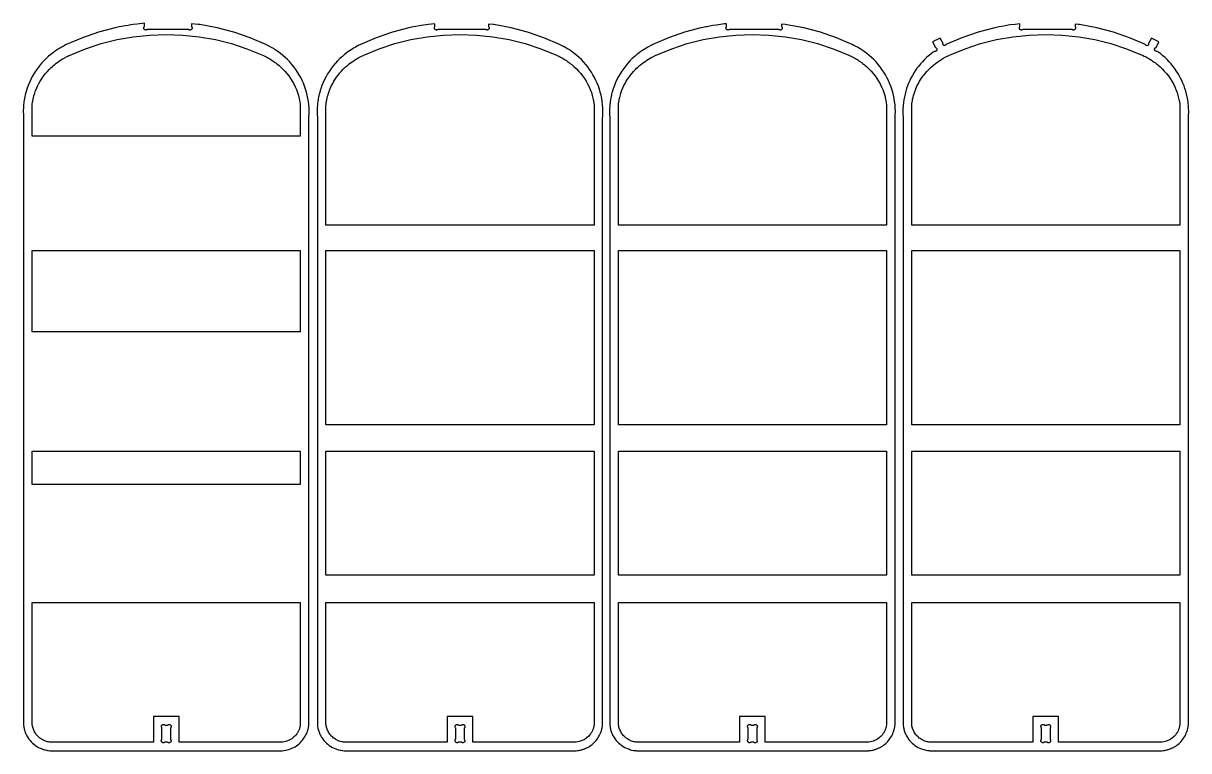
# Model space of a CAD drawing. Extents: x -690 to 337, y -358 to 474.
# Drawn here: x -690.3 to -281.6, y -358.2 to -103.3 of the extents above; entities that cross this region are included whole.
import ezdxf

# ---------------------------------------------------------------- set-up
doc = ezdxf.new("R2010")
doc.units = 0
doc.layers.get('0').update_dxf_attribs({"linetype": 'CONTINUOUS'})
doc.layers.add('SECTIONCUTEDGES', color=18, linetype='CONTINUOUS')

msp = doc.modelspace()

# ---------------------------------------------------------------- linework, layer by layer
for points in [[(-584.12, -244.06), (-584.12, -182.92), (-490.1, -182.93), (-490.1, -244.07)], [(-584.12, -296.7), (-584.12, -253.31), (-490.1, -253.31), (-490.1, -296.7)]]:
    msp.add_lwpolyline(points, close=True)
at = {"layer": 'SECTIONCUTEDGES'}
for points in [[(-688.28, -354.16), (-687.88, -354.66), (-687.46, -355.14), (-687, -355.59), (-686.51, -356.01), (-686, -356.4), (-685.46, -356.76), (-684.9, -357.08), (-684.33, -357.36), (-683.68, -357.63), (-683.48, -357.7), (-683.22, -357.79), (-682.8, -357.92), (-682.47, -358), (-682.02, -358.1), (-681.79, -358.14), (-681.45, -358.19), (-680.82, -358.24), (-599.46, -358.24), (-598.93, -358.2), (-598.33, -358.11), (-597.74, -357.99), (-597.16, -357.83), (-596.6, -357.64), (-596.04, -357.41), (-595.5, -357.15), (-594.97, -356.86), (-594.47, -356.53), (-593.98, -356.18), (-593.52, -355.8), (-593.08, -355.39), (-592.66, -354.95), (-592.37, -354.61), (-592.1, -354.26), (-591.84, -353.9), (-591.6, -353.52), (-591.37, -353.14), (-591.16, -352.74), (-590.97, -352.34), (-590.79, -351.93), (-590.64, -351.51), (-590.5, -351.08), (-590.38, -350.65), (-590.29, -350.22), (-590.22, -349.86), (-590.16, -349.5), (-590.15, -349.34), (-590.14, -349.22), (-590.14, -136.59), (-590.13, -136.37), (-590.11, -135.81), (-590.06, -135.26), (-590.03, -134.7), (-590.02, -134.15), (-590.06, -132.92), (-590.14, -131.81), (-590.27, -130.71), (-590.45, -129.61), (-590.68, -128.52), (-590.95, -127.44), (-591.26, -126.37), (-591.63, -125.32), (-592.03, -124.29), (-592.49, -123.27), (-592.98, -122.27), (-593.52, -121.3), (-594.1, -120.35), (-594.72, -119.43), (-595.38, -118.53), (-596.07, -117.66), (-596.81, -116.82), (-597.58, -116.02), (-598.38, -115.25), (-599.21, -114.51), (-600.08, -113.81), (-600.97, -113.15), (-601.92, -112.52), (-602.31, -112.27), (-603.25, -111.72), (-604.26, -111.19), (-605.21, -110.73), (-610.74, -108.35), (-616.43, -106.4), (-622.24, -104.86), (-628.33, -103.73), (-628.45, -103.71), (-628.99, -103.65), (-631.28, -103.41), (-631.27, -104.39), (-631.2, -104.52), (-631.11, -104.68), (-631.1, -104.71), (-631.07, -104.8), (-631.06, -104.9), (-631.07, -105), (-631.08, -105.07), (-631.11, -105.15), (-631.14, -105.22), (-631.18, -105.29), (-631.25, -105.38), (-631.28, -105.42), (-631.38, -105.49), (-631.49, -105.56), (-631.55, -105.59), (-631.65, -105.62), (-631.76, -105.63), (-631.87, -105.63), (-632.03, -105.6), (-632.13, -105.56), (-632.21, -105.52), (-632.29, -105.46), (-632.34, -105.42), (-646.75, -105.42), (-646.82, -105.48), (-646.9, -105.53), (-646.93, -105.55), (-647.01, -105.58), (-647.08, -105.61), (-647.16, -105.62), (-647.2, -105.63), (-647.28, -105.63), (-647.36, -105.63), (-647.44, -105.61), (-647.52, -105.59), (-647.56, -105.58), (-647.63, -105.54), (-647.7, -105.5), (-647.78, -105.45), (-647.82, -105.4), (-647.84, -105.37), (-647.92, -105.27), (-647.97, -105.16), (-648, -105.1), (-648.02, -105), (-648.03, -104.87), (-648.02, -104.79), (-647.98, -104.68), (-647.89, -104.53), (-647.81, -104.36), (-647.81, -103.28), (-650.3, -103.57), (-651.72, -103.75), (-652.53, -103.86), (-653.45, -104), (-654.37, -104.14), (-655.28, -104.3), (-655.74, -104.39), (-656.65, -104.57), (-657.59, -104.76), (-658.01, -104.86), (-663.85, -106.4), (-669.54, -108.35), (-675.4, -110.88), (-675.97, -111.17), (-676.2, -111.29), (-676.62, -111.52), (-677.03, -111.75), (-677.44, -111.99), (-677.85, -112.24), (-678.25, -112.49), (-678.65, -112.75), (-679.04, -113.02), (-679.43, -113.3), (-679.82, -113.58), (-680.19, -113.86), (-680.57, -114.16), (-681.41, -114.85), (-682.27, -115.64), (-683.08, -116.44), (-683.86, -117.29), (-684.59, -118.16), (-685.29, -119.07), (-685.95, -120.01), (-686.56, -120.97), (-687.13, -121.97), (-687.65, -122.98), (-688.13, -124.02), (-688.56, -125.08), (-689.03, -126.42), (-689.27, -127.21), (-689.37, -127.57), (-689.55, -128.3), (-689.72, -129.03), (-689.84, -129.66), (-689.93, -130.19), (-690.01, -130.72), (-690.08, -131.25), (-690.14, -131.79), (-690.18, -132.33), (-690.23, -133.01), (-690.25, -133.7), (-690.25, -134.46), (-690.24, -134.97), (-690.21, -135.38), (-690.18, -135.79), (-690.15, -136.4), (-690.14, -136.6), (-690.14, -349.22), (-690.13, -349.37), (-690.1, -349.66), (-690.07, -349.89), (-690.02, -350.14), (-689.98, -350.39), (-689.92, -350.64), (-689.86, -350.88), (-689.79, -351.13), (-689.72, -351.37), (-689.64, -351.61), (-689.55, -351.85), (-689.46, -352.09), (-689.36, -352.32), (-689.25, -352.55), (-689.02, -353), (-688.98, -353.08), (-688.65, -353.63)], [(-584.86, -354.66), (-584.43, -355.14), (-583.97, -355.59), (-583.48, -356.01), (-582.97, -356.4), (-582.44, -356.76), (-581.88, -357.08), (-581.3, -357.36), (-580.61, -357.65), (-580.13, -357.81), (-579.74, -357.92), (-579.56, -357.97), (-579.11, -358.07), (-578.92, -358.11), (-578.44, -358.18), (-578.25, -358.21), (-577.79, -358.24), (-496.44, -358.24), (-495.93, -358.2), (-495.54, -358.15), (-495.18, -358.09), (-494.83, -358.01), (-494.48, -357.93), (-494.26, -357.87), (-494.04, -357.8), (-493.82, -357.73), (-493.61, -357.65), (-493.4, -357.57), (-493.19, -357.48), (-492.98, -357.39), (-492.77, -357.3), (-492.57, -357.2), (-492.37, -357.09), (-492.17, -356.98), (-491.97, -356.87), (-491.55, -356.61), (-491.15, -356.33), (-490.76, -356.03), (-490.39, -355.71), (-490.03, -355.37), (-489.69, -355.01), (-489.37, -354.64), (-489.07, -354.26), (-488.78, -353.86), (-488.52, -353.44), (-488.27, -353.01), (-488.05, -352.58), (-487.94, -352.33), (-487.83, -352.08), (-487.74, -351.84), (-487.64, -351.58), (-487.56, -351.33), (-487.48, -351.07), (-487.4, -350.82), (-487.34, -350.55), (-487.28, -350.29), (-487.22, -350.03), (-487.18, -349.77), (-487.13, -349.42), (-487.12, -349.33), (-487.11, -349.22), (-487.11, -136.59), (-487.11, -136.48), (-487.08, -135.81), (-487.02, -135.04), (-487, -134.48), (-487, -134.04), (-487.03, -132.92), (-487.12, -131.81), (-487.25, -130.71), (-487.42, -129.61), (-487.65, -128.52), (-487.92, -127.44), (-488.24, -126.37), (-488.6, -125.32), (-489.01, -124.29), (-489.46, -123.27), (-489.96, -122.27), (-490.49, -121.3), (-491.07, -120.35), (-491.69, -119.43), (-492.35, -118.53), (-493.05, -117.66), (-493.78, -116.82), (-494.55, -116.02), (-495.35, -115.25), (-496.19, -114.51), (-497.05, -113.81), (-497.95, -113.15), (-498.95, -112.48), (-499.61, -112.07), (-500.03, -111.82), (-500.54, -111.54), (-501.29, -111.16), (-502.19, -110.72), (-507.72, -108.35), (-513.4, -106.4), (-519.22, -104.86), (-525.24, -103.74), (-525.53, -103.7), (-527.11, -103.54), (-527.1, -104.39), (-527.09, -104.41), (-526.96, -104.64), (-526.92, -104.71), (-526.9, -104.79), (-526.89, -104.87), (-526.89, -104.95), (-526.89, -104.98), (-526.91, -105.06), (-526.95, -105.19), (-526.97, -105.23), (-527.01, -105.29), (-527.09, -105.4), (-527.22, -105.5), (-527.35, -105.57), (-527.47, -105.61), (-527.49, -105.62), (-527.62, -105.63), (-527.67, -105.63), (-527.8, -105.62), (-527.89, -105.59), (-527.98, -105.56), (-528.08, -105.49), (-528.13, -105.45), (-528.15, -105.42), (-528.16, -105.42), (-544.86, -105.42), (-544.94, -105.49), (-545.01, -105.54), (-545.05, -105.56), (-545.1, -105.58), (-545.16, -105.6), (-545.21, -105.62), (-545.26, -105.62), (-545.32, -105.63), (-545.37, -105.63), (-545.43, -105.63), (-545.48, -105.62), (-545.53, -105.61), (-545.59, -105.6), (-545.7, -105.55), (-545.73, -105.54), (-545.83, -105.47), (-545.9, -105.42), (-545.96, -105.35), (-546.06, -105.18), (-546.07, -105.15), (-546.11, -105.05), (-546.12, -104.98), (-546.12, -104.9), (-546.11, -104.83), (-546.09, -104.71), (-546.06, -104.66), (-545.91, -104.39), (-545.91, -104.36), (-545.9, -103.41), (-548.23, -103.69), (-548.98, -103.8), (-549.98, -103.94), (-551.31, -104.15), (-552.63, -104.38), (-553.59, -104.56), (-555.01, -104.86), (-560.83, -106.4), (-566.51, -108.35), (-572.28, -110.83), (-572.6, -110.99), (-573.17, -111.29), (-573.73, -111.59), (-573.93, -111.71), (-574.51, -112.05), (-575.09, -112.41), (-575.28, -112.53), (-575.85, -112.91), (-576.41, -113.3), (-576.59, -113.43), (-577.14, -113.84), (-577.67, -114.27), (-578.24, -114.74), (-578.38, -114.86), (-579.24, -115.64), (-580.05, -116.44), (-580.83, -117.29), (-581.57, -118.16), (-582.26, -119.07), (-582.92, -120.01), (-583.53, -120.97), (-584.1, -121.97), (-584.63, -122.98), (-585.11, -124.02), (-585.54, -125.08), (-585.96, -126.28), (-586.12, -126.77), (-586.33, -127.52), (-586.49, -128.14), (-586.61, -128.64), (-586.71, -129.14), (-586.81, -129.65), (-586.9, -130.16), (-586.98, -130.67), (-587.06, -131.34), (-587.13, -132.01), (-587.18, -132.69), (-587.22, -133.58), (-587.23, -133.8), (-587.22, -134.56), (-587.21, -135.02), (-587.16, -135.6), (-587.14, -136.04), (-587.12, -136.7), (-587.11, -349.38), (-587.09, -349.56), (-587.06, -349.75), (-586.97, -350.27), (-586.93, -350.5), (-586.84, -350.84), (-586.78, -351.07), (-586.68, -351.42), (-586.56, -351.75), (-586.43, -352.09), (-586.29, -352.42), (-586.24, -352.52), (-586.08, -352.85), (-585.92, -353.13), (-585.8, -353.34), (-585.62, -353.63), (-585.26, -354.16)], [(-481.89, -355.14), (-481.43, -355.59), (-480.94, -356.01), (-480.43, -356.4), (-479.9, -356.76), (-479.34, -357.08), (-478.76, -357.36), (-478.13, -357.62), (-477.72, -357.77), (-477.29, -357.9), (-476.84, -358.02), (-476.75, -358.04), (-476.29, -358.13), (-475.81, -358.2), (-475.52, -358.23), (-475.27, -358.24), (-393.88, -358.24), (-393.65, -358.23), (-393.42, -358.2), (-393, -358.15), (-392.64, -358.09), (-392.29, -358.01), (-391.94, -357.93), (-391.72, -357.87), (-391.5, -357.8), (-391.29, -357.73), (-391.07, -357.65), (-390.86, -357.57), (-390.65, -357.48), (-390.44, -357.39), (-390.23, -357.3), (-390.03, -357.2), (-389.83, -357.09), (-389.63, -356.98), (-389.43, -356.87), (-389.01, -356.61), (-388.61, -356.33), (-388.22, -356.03), (-387.85, -355.71), (-387.49, -355.37), (-387.15, -355.01), (-386.83, -354.64), (-386.53, -354.26), (-386.24, -353.86), (-385.98, -353.44), (-385.74, -353.01), (-385.51, -352.58), (-385.4, -352.33), (-385.3, -352.08), (-385.2, -351.84), (-385.1, -351.58), (-385.02, -351.33), (-384.94, -351.07), (-384.86, -350.82), (-384.8, -350.55), (-384.74, -350.29), (-384.68, -350.03), (-384.64, -349.77), (-384.59, -349.47), (-384.57, -349.24), (-384.57, -136.59), (-384.56, -136.26), (-384.52, -135.59), (-384.48, -134.92), (-384.47, -134.7), (-384.46, -134.15), (-384.5, -132.92), (-384.58, -131.81), (-384.71, -130.71), (-384.88, -129.61), (-385.11, -128.52), (-385.38, -127.44), (-385.7, -126.37), (-386.06, -125.32), (-386.47, -124.29), (-386.92, -123.27), (-387.42, -122.27), (-387.95, -121.3), (-388.53, -120.35), (-389.15, -119.43), (-389.81, -118.53), (-390.51, -117.66), (-391.24, -116.82), (-392.01, -116.02), (-392.81, -115.25), (-393.65, -114.51), (-394.51, -113.81), (-395.41, -113.15), (-396.47, -112.44), (-396.77, -112.26), (-397.71, -111.7), (-398.5, -111.29), (-398.98, -111.05), (-399.65, -110.72), (-405.12, -108.37), (-410.75, -106.42), (-416.51, -104.89), (-422.54, -103.76), (-422.94, -103.71), (-424.33, -103.57), (-424.33, -104.36), (-424.32, -104.39), (-424.21, -104.58), (-424.16, -104.69), (-424.12, -104.78), (-424.11, -104.87), (-424.11, -104.94), (-424.12, -105.04), (-424.15, -105.14), (-424.2, -105.24), (-424.22, -105.28), (-424.28, -105.37), (-424.36, -105.44), (-424.44, -105.51), (-424.53, -105.56), (-424.62, -105.6), (-424.67, -105.61), (-424.78, -105.63), (-424.88, -105.64), (-425, -105.62), (-425.11, -105.59), (-425.23, -105.54), (-425.27, -105.51), (-425.35, -105.46), (-425.37, -105.43), (-425.39, -105.42), (-442.59, -105.42), (-442.65, -105.48), (-442.69, -105.51), (-442.77, -105.56), (-442.86, -105.59), (-442.95, -105.62), (-443.04, -105.63), (-443.13, -105.63), (-443.23, -105.62), (-443.32, -105.6), (-443.41, -105.57), (-443.49, -105.52), (-443.57, -105.47), (-443.64, -105.41), (-443.72, -105.31), (-443.77, -105.23), (-443.81, -105.14), (-443.84, -105.05), (-443.84, -105.02), (-443.85, -104.94), (-443.85, -104.85), (-443.85, -104.83), (-443.83, -104.75), (-443.79, -104.66), (-443.65, -104.42), (-443.63, -104.36), (-443.63, -103.44), (-444.32, -103.52), (-446.43, -103.79), (-447.17, -103.9), (-448.41, -104.08), (-449.64, -104.29), (-450.62, -104.47), (-450.93, -104.53), (-451.87, -104.72), (-452.65, -104.89), (-458.4, -106.42), (-464.03, -108.37), (-469.55, -110.75), (-469.88, -110.9), (-470.16, -111.05), (-471.01, -111.49), (-471.59, -111.82), (-472.17, -112.17), (-472.74, -112.53), (-473.31, -112.91), (-473.68, -113.17), (-474.24, -113.57), (-474.78, -113.99), (-475.14, -114.27), (-475.75, -114.78), (-476.71, -115.64), (-477.52, -116.45), (-478.29, -117.29), (-479.03, -118.17), (-479.73, -119.07), (-480.38, -120.01), (-481, -120.98), (-481.57, -121.97), (-482.09, -122.99), (-482.57, -124.03), (-483, -125.08), (-483.42, -126.28), (-483.54, -126.65), (-483.76, -127.39), (-483.83, -127.64), (-483.95, -128.14), (-484.01, -128.39), (-484.12, -128.89), (-484.23, -129.4), (-484.32, -129.9), (-484.36, -130.16), (-484.44, -130.67), (-484.52, -131.34), (-484.57, -131.79), (-484.63, -132.46), (-484.67, -133.14), (-484.69, -133.91), (-484.69, -134.45), (-484.68, -134.67), (-484.65, -135.2), (-484.6, -136.04), (-484.58, -136.7), (-484.57, -349.33), (-484.5, -349.88), (-484.48, -350.01), (-484.41, -350.38), (-484.39, -350.5), (-484.31, -350.84), (-484.21, -351.19), (-484.1, -351.53), (-483.98, -351.86), (-483.84, -352.2), (-483.8, -352.31), (-483.64, -352.63), (-483.36, -353.16), (-483.16, -353.51), (-483.09, -353.61), (-482.72, -354.16), (-482.32, -354.66)], [(-380.23, -353.63), (-379.86, -354.16), (-379.46, -354.66), (-379.03, -355.14), (-378.58, -355.59), (-378.09, -356.01), (-377.58, -356.4), (-377.04, -356.76), (-376.48, -357.08), (-375.91, -357.36), (-375.02, -357.72), (-374.53, -357.87), (-374.08, -357.99), (-373.62, -358.09), (-373.14, -358.17), (-372.66, -358.23), (-372.4, -358.24), (-291.02, -358.24), (-290.54, -358.2), (-290.39, -358.18), (-290.03, -358.13), (-289.91, -358.11), (-289.55, -358.04), (-289.2, -357.96), (-288.86, -357.87), (-288.65, -357.8), (-288.43, -357.73), (-288.22, -357.65), (-288, -357.57), (-287.79, -357.48), (-287.58, -357.39), (-287.38, -357.3), (-287.17, -357.2), (-286.97, -357.09), (-286.77, -356.98), (-286.57, -356.87), (-286.16, -356.61), (-285.76, -356.33), (-285.37, -356.03), (-284.99, -355.71), (-284.64, -355.37), (-284.3, -355.01), (-283.98, -354.64), (-283.67, -354.26), (-283.39, -353.86), (-283.12, -353.44), (-282.88, -353.01), (-282.66, -352.58), (-282.55, -352.33), (-282.44, -352.08), (-282.34, -351.84), (-282.25, -351.58), (-282.16, -351.33), (-282.08, -351.07), (-282.01, -350.82), (-281.94, -350.55), (-281.88, -350.29), (-281.83, -350.03), (-281.78, -349.77), (-281.74, -349.5), (-281.72, -349.28), (-281.72, -349.22), (-281.72, -136.59), (-281.69, -135.92), (-281.64, -135.26), (-281.61, -134.7), (-281.6, -134.15), (-281.64, -132.99), (-281.67, -132.44), (-281.81, -131.04), (-281.95, -130.05), (-282.14, -129.06), (-282.36, -128.09), (-282.62, -127.12), (-282.91, -126.16), (-283.24, -125.22), (-283.61, -124.29), (-284.02, -123.37), (-284.46, -122.47), (-284.93, -121.59), (-285.44, -120.73), (-285.98, -119.88), (-286.56, -119.06), (-287.16, -118.27), (-287.8, -117.49), (-288.46, -116.74), (-289.15, -116.02), (-289.87, -115.32), (-290.62, -114.66), (-291.02, -114.32), (-291.39, -114.02), (-292.07, -113.51), (-292.42, -113.26), (-292.65, -113.15), (-292.67, -113.14), (-292.86, -113.12), (-293.05, -113.09), (-293.18, -113.04), (-293.25, -112.99), (-293.3, -112.96), (-293.35, -112.92), (-293.39, -112.87), (-293.43, -112.82), (-293.46, -112.77), (-293.49, -112.72), (-293.51, -112.66), (-293.53, -112.61), (-293.55, -112.55), (-293.56, -112.49), (-293.56, -112.43), (-293.56, -112.37), (-293.55, -112.31), (-293.54, -112.25), (-293.52, -112.19), (-293.5, -112.13), (-293.47, -112.08), (-293.44, -112.02), (-293.41, -111.97), (-293.37, -111.93), (-293.32, -111.89), (-293.28, -111.85), (-293.23, -111.81), (-293.13, -111.76), (-293.05, -111.74), (-293.03, -111.73), (-292.04, -109.81), (-294.7, -108.43), (-295.69, -110.35), (-295.66, -110.5), (-295.67, -110.65), (-295.72, -110.8), (-295.8, -110.92), (-295.92, -111.02), (-296.06, -111.09), (-296.21, -111.12), (-296.36, -111.11), (-296.5, -111.06), (-296.63, -110.98), (-296.73, -110.86), (-296.8, -110.72), (-302.32, -108.35), (-308.01, -106.4), (-313.82, -104.86), (-319.94, -103.73), (-320.29, -103.69), (-321.47, -103.57), (-321.47, -104.38), (-321.46, -104.42), (-321.33, -104.64), (-321.3, -104.71), (-321.29, -104.74), (-321.27, -104.82), (-321.26, -104.89), (-321.26, -104.97), (-321.28, -105.04), (-321.31, -105.14), (-321.36, -105.25), (-321.43, -105.36), (-321.48, -105.41), (-321.67, -105.55), (-321.8, -105.6), (-321.88, -105.62), (-321.99, -105.63), (-322.07, -105.63), (-322.18, -105.62), (-322.33, -105.57), (-322.45, -105.5), (-322.54, -105.42), (-339.73, -105.42), (-339.75, -105.43), (-339.81, -105.49), (-339.89, -105.54), (-339.95, -105.57), (-340.02, -105.6), (-340.08, -105.61), (-340.14, -105.63), (-340.21, -105.63), (-340.28, -105.63), (-340.34, -105.63), (-340.41, -105.62), (-340.47, -105.6), (-340.53, -105.58), (-340.59, -105.55), (-340.65, -105.52), (-340.71, -105.48), (-340.76, -105.43), (-340.8, -105.39), (-340.85, -105.34), (-340.88, -105.28), (-340.92, -105.22), (-340.95, -105.16), (-340.97, -105.1), (-340.99, -105.04), (-341, -104.97), (-340.99, -104.81), (-340.94, -104.66), (-340.79, -104.37), (-340.78, -104.36), (-340.78, -103.44), (-342.41, -103.64), (-344.17, -103.87), (-344.88, -103.98), (-346.41, -104.23), (-348.04, -104.53), (-349.57, -104.85), (-355.43, -106.4), (-361.12, -108.35), (-366.71, -110.75), (-366.79, -110.8), (-366.87, -110.91), (-366.97, -111), (-367.09, -111.07), (-367.22, -111.1), (-367.36, -111.09), (-367.36, -111.09), (-367.49, -111.05), (-367.61, -110.98), (-367.7, -110.88), (-367.76, -110.75), (-367.79, -110.62), (-367.79, -110.48), (-367.75, -110.35), (-368.74, -108.44), (-371.4, -109.81), (-370.41, -111.72), (-370.38, -111.75), (-370.18, -111.87), (-370.04, -111.99), (-370.02, -112), (-369.96, -112.09), (-369.91, -112.18), (-369.89, -112.29), (-369.87, -112.4), (-369.88, -112.52), (-369.9, -112.6), (-369.92, -112.65), (-369.94, -112.7), (-369.96, -112.75), (-369.99, -112.8), (-370.02, -112.84), (-370.06, -112.88), (-370.1, -112.92), (-370.14, -112.96), (-370.18, -112.99), (-370.23, -113.02), (-370.31, -113.07), (-370.44, -113.1), (-370.48, -113.11), (-370.6, -113.12), (-370.75, -113.12), (-370.81, -113.14), (-371.01, -113.25), (-371.18, -113.36), (-371.78, -113.81), (-372.66, -114.53), (-372.82, -114.66), (-373.56, -115.32), (-374.28, -116.02), (-374.98, -116.74), (-375.64, -117.49), (-376.28, -118.27), (-376.88, -119.06), (-377.46, -119.88), (-378, -120.73), (-378.51, -121.59), (-378.98, -122.47), (-379.42, -123.37), (-379.83, -124.29), (-380.19, -125.22), (-380.53, -126.16), (-380.82, -127.12), (-381.08, -128.09), (-381.3, -129.06), (-381.49, -130.05), (-381.63, -131.04), (-381.74, -132.08), (-381.82, -133.32), (-381.83, -133.7), (-381.83, -134.35), (-381.82, -134.87), (-381.73, -136.24), (-381.72, -136.7), (-381.72, -349.26), (-381.7, -349.47), (-381.65, -349.88), (-381.62, -350.07), (-381.53, -350.5), (-381.48, -350.73), (-381.39, -351.07), (-381.35, -351.19), (-381.25, -351.53), (-381.12, -351.86), (-380.99, -352.2), (-380.84, -352.52), (-380.68, -352.85), (-380.56, -353.07)], [(-687.15, -142.89), (-687.15, -131.96), (-687.09, -131.49), (-687.03, -131.07), (-686.94, -130.48), (-686.82, -129.9), (-686.69, -129.32), (-686.54, -128.71), (-686.38, -128.17), (-686.25, -127.76), (-685.92, -126.81), (-685.87, -126.68), (-685.54, -125.89), (-685.18, -125.11), (-684.79, -124.34), (-684.37, -123.59), (-683.92, -122.86), (-683.43, -122.15), (-682.92, -121.45), (-682.37, -120.77), (-681.8, -120.12), (-681.14, -119.42), (-680.64, -118.93), (-680.15, -118.48), (-679.63, -118.03), (-679.2, -117.67), (-678.68, -117.26), (-678.15, -116.87), (-677.6, -116.49), (-677.06, -116.13), (-676.47, -115.76), (-676.35, -115.69), (-675.73, -115.33), (-675.49, -115.2), (-674.86, -114.87), (-674.6, -114.74), (-674.24, -114.57), (-673.86, -114.39), (-668.46, -112.19), (-662.98, -110.4), (-657.38, -108.99), (-651.69, -107.99), (-645.93, -107.38), (-640.14, -107.18), (-634.35, -107.38), (-628.59, -107.99), (-622.9, -108.99), (-617.3, -110.4), (-611.82, -112.19), (-606.03, -114.57), (-605.29, -114.94), (-604.87, -115.16), (-604.46, -115.38), (-604.05, -115.62), (-603.85, -115.74), (-603.45, -115.98), (-603.05, -116.24), (-602.66, -116.5), (-602.28, -116.76), (-601.9, -117.04), (-601.72, -117.18), (-601.35, -117.46), (-600.98, -117.75), (-600.58, -118.09), (-600.17, -118.44), (-599.34, -119.22), (-598.57, -120.02), (-597.84, -120.86), (-597.15, -121.73), (-596.52, -122.64), (-595.93, -123.57), (-595.39, -124.53), (-594.91, -125.52), (-594.48, -126.52), (-594.1, -127.55), (-593.78, -128.6), (-593.49, -129.72), (-593.39, -130.22), (-593.26, -130.95), (-593.17, -131.63), (-593.13, -131.97), (-593.13, -142.89)], [(-584.12, -174.02), (-584.12, -131.93), (-584.1, -131.74), (-584.01, -131.07), (-583.94, -130.67), (-583.84, -130.09), (-583.71, -129.51), (-583.55, -128.85), (-583.4, -128.3), (-583.23, -127.76), (-583.05, -127.24), (-582.84, -126.68), (-582.52, -125.89), (-582.16, -125.11), (-581.77, -124.34), (-581.34, -123.59), (-580.89, -122.86), (-580.4, -122.15), (-579.89, -121.45), (-579.35, -120.77), (-578.77, -120.12), (-578.18, -119.48), (-577.47, -118.79), (-577.3, -118.64), (-576.87, -118.25), (-576.61, -118.03), (-576.18, -117.67), (-576, -117.53), (-575.48, -117.13), (-574.94, -116.74), (-574.76, -116.61), (-574.16, -116.21), (-573.8, -115.98), (-573.2, -115.61), (-572.95, -115.47), (-572.58, -115.27), (-572.08, -115), (-571.12, -114.52), (-570.89, -114.41), (-565.43, -112.19), (-559.96, -110.4), (-554.35, -108.99), (-548.66, -107.99), (-542.9, -107.38), (-537.11, -107.18), (-531.32, -107.38), (-525.57, -107.99), (-519.87, -108.99), (-514.27, -110.4), (-508.79, -112.19), (-503.3, -114.43), (-503.07, -114.54), (-502.26, -114.94), (-501.85, -115.16), (-501.64, -115.27), (-501.23, -115.5), (-500.82, -115.74), (-500.62, -115.86), (-500.22, -116.11), (-499.83, -116.37), (-499.44, -116.63), (-499.06, -116.9), (-498.69, -117.18), (-498.32, -117.46), (-497.96, -117.75), (-497.55, -118.09), (-497.19, -118.4), (-496.31, -119.22), (-495.54, -120.02), (-494.81, -120.86), (-494.13, -121.73), (-493.49, -122.64), (-492.9, -123.57), (-492.37, -124.53), (-491.88, -125.52), (-491.45, -126.52), (-491.07, -127.55), (-490.75, -128.6), (-490.42, -129.93), (-490.34, -130.36), (-490.2, -131.18), (-490.1, -131.98), (-490.1, -174.02)], [(-481.58, -174.02), (-481.58, -131.96), (-481.57, -131.81), (-481.5, -131.26), (-481.44, -130.87), (-481.34, -130.29), (-481.26, -129.9), (-481.13, -129.32), (-481.01, -128.85), (-480.86, -128.3), (-480.69, -127.76), (-480.44, -127.04), (-480.32, -126.74), (-479.98, -125.89), (-479.62, -125.11), (-479.23, -124.34), (-478.8, -123.59), (-478.35, -122.86), (-477.86, -122.15), (-477.35, -121.45), (-476.81, -120.77), (-476.24, -120.12), (-475.6, -119.44), (-475.21, -119.06), (-474.76, -118.64), (-474.42, -118.33), (-474.16, -118.1), (-473.81, -117.81), (-473.29, -117.4), (-472.76, -117), (-472.22, -116.61), (-471.62, -116.21), (-471.02, -115.83), (-470.42, -115.47), (-469.8, -115.13), (-469.29, -114.87), (-468.42, -114.45), (-468.33, -114.41), (-462.89, -112.19), (-457.42, -110.4), (-451.82, -108.99), (-446.12, -107.99), (-440.36, -107.38), (-434.57, -107.18), (-428.79, -107.38), (-423.03, -107.99), (-417.33, -108.99), (-411.73, -110.4), (-406.26, -112.19), (-400.79, -114.42), (-400.5, -114.55), (-400.28, -114.66), (-399.85, -114.87), (-399.31, -115.16), (-398.89, -115.38), (-398.49, -115.62), (-398.08, -115.86), (-397.68, -116.11), (-397.29, -116.37), (-397.1, -116.5), (-396.71, -116.76), (-396.52, -116.9), (-396.15, -117.18), (-395.96, -117.32), (-395.6, -117.6), (-395.42, -117.75), (-395.06, -118.05), (-394.59, -118.45), (-393.77, -119.22), (-393, -120.02), (-392.27, -120.86), (-391.59, -121.73), (-390.95, -122.64), (-390.36, -123.57), (-389.83, -124.53), (-389.34, -125.52), (-388.91, -126.52), (-388.53, -127.55), (-388.21, -128.6), (-387.9, -129.86), (-387.81, -130.29), (-387.68, -131.06), (-387.56, -131.98), (-387.56, -174.02)], [(-378.73, -174.02), (-378.73, -131.98), (-378.67, -131.46), (-378.58, -130.87), (-378.48, -130.29), (-378.4, -129.9), (-378.27, -129.32), (-378.23, -129.13), (-378.08, -128.58), (-377.92, -128.03), (-377.79, -127.62), (-377.54, -126.92), (-377.45, -126.68), (-377.12, -125.89), (-376.76, -125.11), (-376.37, -124.34), (-375.95, -123.59), (-375.49, -122.86), (-375.01, -122.15), (-374.5, -121.45), (-373.95, -120.77), (-373.38, -120.12), (-372.78, -119.48), (-372.38, -119.09), (-372.07, -118.79), (-371.82, -118.56), (-371.21, -118.03), (-370.95, -117.81), (-370.43, -117.4), (-369.9, -117), (-369.54, -116.74), (-368.88, -116.28), (-368.29, -115.91), (-367.68, -115.54), (-367.19, -115.27), (-366.56, -114.93), (-365.75, -114.53), (-365.46, -114.4), (-360.04, -112.19), (-354.56, -110.4), (-348.96, -108.99), (-343.27, -107.99), (-337.51, -107.38), (-331.72, -107.18), (-325.93, -107.38), (-320.17, -107.99), (-314.48, -108.99), (-308.88, -110.4), (-303.4, -112.19), (-297.93, -114.42), (-297.77, -114.49), (-297.18, -114.78), (-296.87, -114.94), (-296.45, -115.16), (-296.04, -115.38), (-295.63, -115.62), (-295.23, -115.86), (-295.03, -115.98), (-294.63, -116.24), (-294.24, -116.5), (-294.05, -116.63), (-293.67, -116.9), (-293.29, -117.18), (-292.92, -117.46), (-292.56, -117.75), (-292.16, -118.09), (-291.73, -118.45), (-290.92, -119.22), (-290.15, -120.02), (-289.42, -120.86), (-288.73, -121.73), (-288.1, -122.64), (-287.51, -123.57), (-286.97, -124.53), (-286.49, -125.52), (-286.06, -126.52), (-285.68, -127.55), (-285.36, -128.6), (-285.03, -129.93), (-284.92, -130.5), (-284.86, -130.84), (-284.75, -131.63), (-284.71, -131.98), (-284.71, -174.02)], [(-687.17, -211.45), (-687.17, -182.93), (-593.13, -182.93), (-593.13, -211.45)], [(-481.58, -244.06), (-481.58, -182.9), (-387.56, -182.93), (-387.56, -244.07)], [(-378.73, -244.06), (-378.73, -182.93), (-284.71, -182.93), (-284.71, -244.07)], [(-687.15, -264.95), (-687.15, -253.31), (-593.13, -253.31), (-593.13, -264.95)], [(-481.58, -296.7), (-481.58, -253.31), (-387.56, -253.31), (-387.56, -296.7)], [(-378.73, -296.69), (-378.73, -253.31), (-284.71, -253.31), (-284.71, -296.7)], [(-685.57, -352.73), (-685.81, -352.43), (-686.03, -352.12), (-686.23, -351.79), (-686.41, -351.46), (-686.58, -351.11), (-686.73, -350.76), (-686.85, -350.4), (-686.96, -350.03), (-687.05, -349.66), (-687.14, -349.07), (-687.15, -348.98), (-687.15, -306.36), (-593.13, -306.36), (-593.13, -349), (-593.14, -349.12), (-593.16, -349.3), (-593.2, -349.54), (-593.26, -349.85), (-593.32, -350.1), (-593.38, -350.34), (-593.46, -350.59), (-593.55, -350.82), (-593.64, -351.06), (-593.75, -351.29), (-593.86, -351.51), (-593.98, -351.74), (-594.11, -351.95), (-594.25, -352.16), (-594.39, -352.37), (-594.69, -352.75), (-595.02, -353.11), (-595.36, -353.44), (-595.73, -353.75), (-596.12, -354.04), (-596.53, -354.29), (-596.95, -354.52), (-597.39, -354.72), (-597.84, -354.89), (-598.31, -355.03), (-598.78, -355.14), (-599.3, -355.22), (-599.51, -355.24), (-599.65, -355.25), (-635.65, -355.25), (-635.65, -346.27), (-644.63, -346.27), (-644.63, -355.25), (-680.68, -355.25), (-681.01, -355.22), (-681.38, -355.16), (-681.76, -355.09), (-682.12, -354.99), (-682.49, -354.88), (-682.84, -354.75), (-683.19, -354.59), (-683.53, -354.42), (-683.86, -354.23), (-684.17, -354.02), (-684.48, -353.8), (-684.77, -353.55), (-685.05, -353.3), (-685.32, -353.02)], [(-580.83, -354.23), (-581.15, -354.02), (-581.45, -353.8), (-581.75, -353.55), (-582.03, -353.3), (-582.29, -353.02), (-582.55, -352.73), (-582.78, -352.43), (-583, -352.12), (-583.2, -351.79), (-583.39, -351.46), (-583.55, -351.11), (-583.7, -350.76), (-583.83, -350.4), (-583.93, -350.03), (-584.02, -349.66), (-584.1, -349.22), (-584.12, -349.03), (-584.12, -348.98), (-584.12, -306.36), (-490.1, -306.36), (-490.11, -349.09), (-490.13, -349.26), (-490.16, -349.43), (-490.18, -349.61), (-490.23, -349.85), (-490.29, -350.1), (-490.36, -350.34), (-490.43, -350.59), (-490.52, -350.82), (-490.61, -351.06), (-490.72, -351.29), (-490.83, -351.51), (-490.95, -351.74), (-491.08, -351.95), (-491.22, -352.16), (-491.37, -352.37), (-491.67, -352.75), (-491.99, -353.11), (-492.34, -353.44), (-492.71, -353.75), (-493.1, -354.04), (-493.5, -354.29), (-493.93, -354.52), (-494.37, -354.72), (-494.82, -354.89), (-495.28, -355.03), (-495.75, -355.14), (-496.4, -355.23), (-496.52, -355.25), (-496.62, -355.25), (-532.62, -355.25), (-532.62, -346.27), (-541.6, -346.27), (-541.6, -355.25), (-577.61, -355.25), (-577.79, -355.24), (-577.92, -355.22), (-578.36, -355.16), (-578.73, -355.09), (-579.1, -354.99), (-579.46, -354.88), (-579.82, -354.75), (-580.16, -354.59), (-580.5, -354.42)], [(-479.75, -353.02), (-480.01, -352.73), (-480.24, -352.43), (-480.46, -352.12), (-480.66, -351.79), (-480.85, -351.46), (-481.01, -351.11), (-481.16, -350.76), (-481.29, -350.4), (-481.39, -350.03), (-481.48, -349.66), (-481.57, -349.12), (-481.58, -348.98), (-481.58, -306.36), (-387.56, -306.36), (-387.57, -349.05), (-387.58, -349.16), (-387.64, -349.61), (-387.69, -349.85), (-387.75, -350.1), (-387.82, -350.34), (-387.89, -350.59), (-387.98, -350.82), (-388.08, -351.06), (-388.18, -351.29), (-388.29, -351.51), (-388.41, -351.74), (-388.54, -351.95), (-388.68, -352.16), (-388.83, -352.37), (-389.13, -352.75), (-389.45, -353.11), (-389.8, -353.44), (-390.17, -353.75), (-390.56, -354.04), (-390.96, -354.29), (-391.39, -354.52), (-391.83, -354.72), (-392.28, -354.89), (-392.74, -355.03), (-393.21, -355.14), (-393.77, -355.23), (-393.99, -355.25), (-394.08, -355.25), (-430.09, -355.25), (-430.09, -346.27), (-439.06, -346.27), (-439.06, -355.25), (-475.12, -355.25), (-475.23, -355.24), (-475.44, -355.22), (-475.82, -355.16), (-476.19, -355.09), (-476.56, -354.99), (-476.92, -354.88), (-477.28, -354.75), (-477.62, -354.59), (-477.96, -354.42), (-478.29, -354.23), (-478.61, -354.02), (-478.91, -353.8), (-479.21, -353.55), (-479.49, -353.3)], [(-376.63, -353.3), (-376.9, -353.02), (-377.15, -352.73), (-377.39, -352.43), (-377.61, -352.12), (-377.81, -351.79), (-377.99, -351.46), (-378.16, -351.11), (-378.3, -350.76), (-378.43, -350.4), (-378.54, -350.03), (-378.63, -349.66), (-378.7, -349.23), (-378.73, -349.01), (-378.73, -306.36), (-284.71, -306.36), (-284.71, -349.02), (-284.73, -349.17), (-284.77, -349.47), (-284.79, -349.61), (-284.84, -349.85), (-284.9, -350.1), (-284.96, -350.34), (-285.04, -350.59), (-285.13, -350.82), (-285.22, -351.06), (-285.32, -351.29), (-285.44, -351.51), (-285.56, -351.74), (-285.69, -351.95), (-285.83, -352.16), (-285.97, -352.37), (-286.27, -352.75), (-286.6, -353.11), (-286.94, -353.44), (-287.31, -353.75), (-287.7, -354.04), (-288.11, -354.29), (-288.53, -354.52), (-288.97, -354.72), (-289.42, -354.89), (-289.88, -355.03), (-290.36, -355.14), (-290.87, -355.22), (-291.17, -355.25), (-291.23, -355.25), (-327.23, -355.25), (-327.23, -346.27), (-336.21, -346.27), (-336.21, -355.25), (-372.26, -355.25), (-372.59, -355.22), (-372.96, -355.16), (-373.34, -355.09), (-373.7, -354.99), (-374.07, -354.88), (-374.42, -354.75), (-374.77, -354.59), (-375.11, -354.42), (-375.44, -354.23), (-375.75, -354.02), (-376.06, -353.8), (-376.35, -353.55)], [(-641.53, -355.34), (-641.6, -355.29), (-641.66, -355.23), (-641.71, -355.17), (-641.75, -355.1), (-641.77, -355.06), (-641.81, -354.98), (-641.83, -354.9), (-641.85, -354.82), (-641.86, -354.74), (-641.86, -354.65), (-641.84, -354.57), (-641.83, -354.53), (-641.81, -354.46), (-641.78, -354.38), (-641.73, -354.31), (-641.69, -354.24), (-641.66, -354.22), (-641.64, -354.19), (-641.65, -350.3), (-641.73, -350.13), (-641.8, -349.99), (-641.83, -349.93), (-641.84, -349.86), (-641.85, -349.79), (-641.85, -349.72), (-641.85, -349.65), (-641.82, -349.55), (-641.79, -349.49), (-641.76, -349.42), (-641.72, -349.36), (-641.68, -349.31), (-641.63, -349.26), (-641.57, -349.21), (-641.51, -349.17), (-641.45, -349.13), (-641.39, -349.1), (-641.32, -349.08), (-641.25, -349.06), (-641.14, -349.05), (-641.03, -349.05), (-640.92, -349.07), (-640.82, -349.1), (-640.69, -349.17), (-640.62, -349.22), (-640.6, -349.26), (-640.58, -349.27), (-639.66, -349.25), (-639.34, -349.09), (-639.27, -349.07), (-639.24, -349.06), (-639.17, -349.05), (-639.1, -349.05), (-639.03, -349.06), (-638.93, -349.08), (-638.86, -349.11), (-638.8, -349.14), (-638.74, -349.18), (-638.68, -349.23), (-638.63, -349.28), (-638.59, -349.33), (-638.55, -349.39), (-638.51, -349.45), (-638.48, -349.51), (-638.46, -349.58), (-638.43, -349.69), (-638.42, -349.8), (-638.43, -349.91), (-638.46, -350.01), (-638.5, -350.14), (-638.54, -350.2), (-638.57, -350.25), (-638.61, -350.28), (-638.62, -350.3), (-638.64, -350.31), (-638.64, -350.33), (-638.64, -354.2), (-638.47, -354.56), (-638.44, -354.62), (-638.43, -354.69), (-638.43, -354.76), (-638.43, -354.83), (-638.44, -354.9), (-638.46, -354.97), (-638.49, -355.03), (-638.52, -355.1), (-638.56, -355.15), (-638.61, -355.21), (-638.65, -355.26), (-638.71, -355.31), (-638.77, -355.35), (-638.83, -355.39), (-638.89, -355.42), (-638.96, -355.44), (-639.06, -355.46), (-639.17, -355.47), (-639.28, -355.46), (-639.39, -355.44), (-639.43, -355.43), (-639.56, -355.36), (-639.66, -355.3), (-639.68, -355.26), (-639.7, -355.25), (-640.59, -355.26), (-640.62, -355.26), (-640.73, -355.32), (-640.94, -355.43), (-641.05, -355.46), (-641.17, -355.47), (-641.29, -355.45), (-641.39, -355.42), (-641.46, -355.38)], [(-538.76, -355.03), (-538.79, -354.95), (-538.82, -354.84), (-538.83, -354.73), (-538.82, -354.63), (-538.8, -354.52), (-538.77, -354.43), (-538.75, -354.38), (-538.66, -354.24), (-538.62, -354.21), (-538.61, -354.19), (-538.61, -350.31), (-538.66, -350.21), (-538.79, -349.96), (-538.81, -349.89), (-538.82, -349.83), (-538.83, -349.76), (-538.82, -349.69), (-538.81, -349.62), (-538.79, -349.55), (-538.76, -349.49), (-538.73, -349.42), (-538.69, -349.36), (-538.65, -349.31), (-538.6, -349.26), (-538.55, -349.21), (-538.49, -349.17), (-538.43, -349.13), (-538.36, -349.1), (-538.29, -349.08), (-538.19, -349.05), (-538.08, -349.05), (-537.97, -349.05), (-537.86, -349.08), (-537.72, -349.13), (-537.58, -349.24), (-537.57, -349.26), (-537.55, -349.27), (-536.66, -349.26), (-536.64, -349.25), (-536.41, -349.13), (-536.32, -349.08), (-536.25, -349.06), (-536.17, -349.05), (-536.1, -349.05), (-536.04, -349.05), (-535.99, -349.06), (-535.93, -349.08), (-535.88, -349.09), (-535.83, -349.12), (-535.78, -349.14), (-535.73, -349.17), (-535.69, -349.2), (-535.65, -349.24), (-535.61, -349.28), (-535.57, -349.32), (-535.51, -349.4), (-535.49, -349.43), (-535.46, -349.51), (-535.44, -349.54), (-535.42, -349.62), (-535.4, -349.7), (-535.4, -349.79), (-535.4, -349.83), (-535.4, -349.91), (-535.42, -349.99), (-535.44, -350.06), (-535.48, -350.14), (-535.52, -350.21), (-535.57, -350.27), (-535.61, -350.3), (-535.62, -350.33), (-535.61, -354.22), (-535.53, -354.39), (-535.45, -354.53), (-535.44, -354.56), (-535.42, -354.62), (-535.4, -354.69), (-535.4, -354.76), (-535.4, -354.8), (-535.41, -354.86), (-535.44, -354.97), (-535.46, -355.03), (-535.5, -355.1), (-535.53, -355.15), (-535.58, -355.21), (-535.63, -355.26), (-535.68, -355.31), (-535.74, -355.35), (-535.8, -355.39), (-535.87, -355.42), (-535.93, -355.44), (-536.04, -355.46), (-536.15, -355.47), (-536.22, -355.47), (-536.33, -355.45), (-536.4, -355.43), (-536.54, -355.36), (-536.61, -355.31), (-536.67, -355.26), (-536.68, -355.25), (-537.56, -355.25), (-537.6, -355.27), (-537.88, -355.43), (-537.95, -355.45), (-538.03, -355.47), (-538.11, -355.47), (-538.19, -355.47), (-538.24, -355.45), (-538.29, -355.44), (-538.35, -355.42), (-538.4, -355.4), (-538.45, -355.38), (-538.49, -355.35), (-538.54, -355.31), (-538.58, -355.28), (-538.62, -355.24), (-538.66, -355.2), (-538.72, -355.11)], [(-436.16, -355.14), (-436.24, -355), (-436.28, -354.84), (-436.29, -354.72), (-436.29, -354.64), (-436.28, -354.59), (-436.25, -354.48), (-436.2, -354.35), (-436.14, -354.27), (-436.11, -354.23), (-436.08, -354.21), (-436.07, -354.19), (-436.07, -350.32), (-436.08, -350.3), (-436.25, -350), (-436.27, -349.92), (-436.28, -349.9), (-436.29, -349.82), (-436.29, -349.77), (-436.28, -349.69), (-436.27, -349.63), (-436.26, -349.58), (-436.24, -349.53), (-436.22, -349.48), (-436.2, -349.43), (-436.17, -349.38), (-436.13, -349.34), (-436.1, -349.3), (-436.06, -349.26), (-436.02, -349.22), (-435.94, -349.16), (-435.87, -349.12), (-435.83, -349.11), (-435.75, -349.08), (-435.67, -349.06), (-435.63, -349.05), (-435.55, -349.05), (-435.47, -349.05), (-435.39, -349.06), (-435.31, -349.08), (-435.24, -349.11), (-435.17, -349.15), (-435.1, -349.19), (-435.07, -349.21), (-435.03, -349.26), (-435.01, -349.27), (-434.13, -349.26), (-433.99, -349.19), (-433.87, -349.13), (-433.78, -349.08), (-433.71, -349.06), (-433.63, -349.05), (-433.56, -349.05), (-433.5, -349.05), (-433.45, -349.06), (-433.39, -349.08), (-433.34, -349.09), (-433.29, -349.12), (-433.24, -349.14), (-433.2, -349.17), (-433.15, -349.2), (-433.11, -349.24), (-433.07, -349.28), (-433.03, -349.32), (-432.98, -349.4), (-432.94, -349.47), (-432.92, -349.51), (-432.89, -349.58), (-432.87, -349.66), (-432.86, -349.74), (-432.86, -349.79), (-432.86, -349.87), (-432.87, -349.95), (-432.89, -350.02), (-432.91, -350.06), (-432.94, -350.14), (-432.98, -350.21), (-433.03, -350.28), (-433.07, -350.3), (-433.08, -350.32), (-433.07, -354.21), (-433.06, -354.24), (-432.99, -354.39), (-432.92, -354.53), (-432.89, -354.59), (-432.88, -354.62), (-432.87, -354.69), (-432.86, -354.76), (-432.86, -354.8), (-432.87, -354.86), (-432.9, -354.97), (-432.92, -355.03), (-432.96, -355.1), (-433, -355.15), (-433.04, -355.21), (-433.09, -355.26), (-433.14, -355.31), (-433.2, -355.35), (-433.26, -355.39), (-433.33, -355.42), (-433.39, -355.44), (-433.5, -355.46), (-433.61, -355.47), (-433.68, -355.47), (-433.76, -355.46), (-433.83, -355.44), (-433.96, -355.38), (-434.04, -355.33), (-434.1, -355.29), (-434.12, -355.26), (-434.14, -355.25), (-435.02, -355.25), (-435.06, -355.27), (-435.34, -355.43), (-435.39, -355.45), (-435.46, -355.47), (-435.54, -355.47), (-435.59, -355.47), (-435.65, -355.47), (-435.7, -355.45), (-435.76, -355.44), (-435.81, -355.42), (-435.86, -355.4), (-435.91, -355.38), (-435.95, -355.35), (-436, -355.31), (-436.04, -355.28), (-436.08, -355.24), (-436.12, -355.2)], [(-333.2, -355.27), (-333.24, -355.23), (-333.27, -355.18), (-333.31, -355.14), (-333.34, -355.09), (-333.36, -355.04), (-333.39, -354.99), (-333.41, -354.93), (-333.42, -354.88), (-333.43, -354.82), (-333.44, -354.76), (-333.44, -354.67), (-333.42, -354.58), (-333.4, -354.5), (-333.38, -354.42), (-333.36, -354.39), (-333.32, -354.31), (-333.26, -354.24), (-333.23, -354.22), (-333.22, -354.2), (-333.22, -350.3), (-333.26, -350.22), (-333.38, -350.02), (-333.41, -349.95), (-333.43, -349.87), (-333.44, -349.82), (-333.44, -349.74), (-333.43, -349.69), (-333.42, -349.63), (-333.41, -349.58), (-333.39, -349.53), (-333.37, -349.48), (-333.34, -349.43), (-333.31, -349.38), (-333.28, -349.34), (-333.24, -349.3), (-333.2, -349.26), (-333.16, -349.22), (-333.09, -349.16), (-333.01, -349.12), (-332.94, -349.09), (-332.86, -349.07), (-332.78, -349.05), (-332.74, -349.05), (-332.65, -349.05), (-332.57, -349.05), (-332.5, -349.07), (-332.42, -349.09), (-332.38, -349.11), (-332.31, -349.15), (-332.24, -349.19), (-332.2, -349.23), (-332.17, -349.26), (-332.16, -349.27), (-331.28, -349.26), (-331.22, -349.24), (-330.92, -349.09), (-330.85, -349.07), (-330.78, -349.05), (-330.71, -349.05), (-330.68, -349.05), (-330.61, -349.06), (-330.51, -349.08), (-330.44, -349.11), (-330.38, -349.14), (-330.32, -349.18), (-330.26, -349.23), (-330.21, -349.28), (-330.17, -349.33), (-330.12, -349.39), (-330.09, -349.45), (-330.06, -349.51), (-330.04, -349.58), (-330.01, -349.69), (-330, -349.8), (-330.01, -349.91), (-330.03, -350.01), (-330.06, -350.08), (-330.13, -350.22), (-330.19, -350.29), (-330.21, -350.3), (-330.22, -350.33), (-330.21, -354.24), (-330.05, -354.52), (-330.02, -354.59), (-330.01, -354.67), (-330, -354.75), (-330.01, -354.83), (-330.02, -354.88), (-330.03, -354.94), (-330.05, -354.99), (-330.07, -355.04), (-330.1, -355.09), (-330.13, -355.13), (-330.16, -355.18), (-330.2, -355.22), (-330.23, -355.26), (-330.28, -355.3), (-330.35, -355.35), (-330.43, -355.39), (-330.46, -355.41), (-330.54, -355.44), (-330.62, -355.46), (-330.7, -355.47), (-330.78, -355.47), (-330.86, -355.46), (-330.94, -355.45), (-331.02, -355.42), (-331.09, -355.39), (-331.16, -355.35), (-331.28, -355.25), (-332.17, -355.25), (-332.26, -355.3), (-332.42, -355.39), (-332.51, -355.43), (-332.6, -355.46), (-332.7, -355.47), (-332.76, -355.47), (-332.84, -355.46), (-332.91, -355.44), (-332.95, -355.42), (-333.02, -355.39), (-333.09, -355.35), (-333.15, -355.31)]]:
    msp.add_lwpolyline(points, close=True, dxfattribs=at)

doc.saveas('drawing.dxf')
